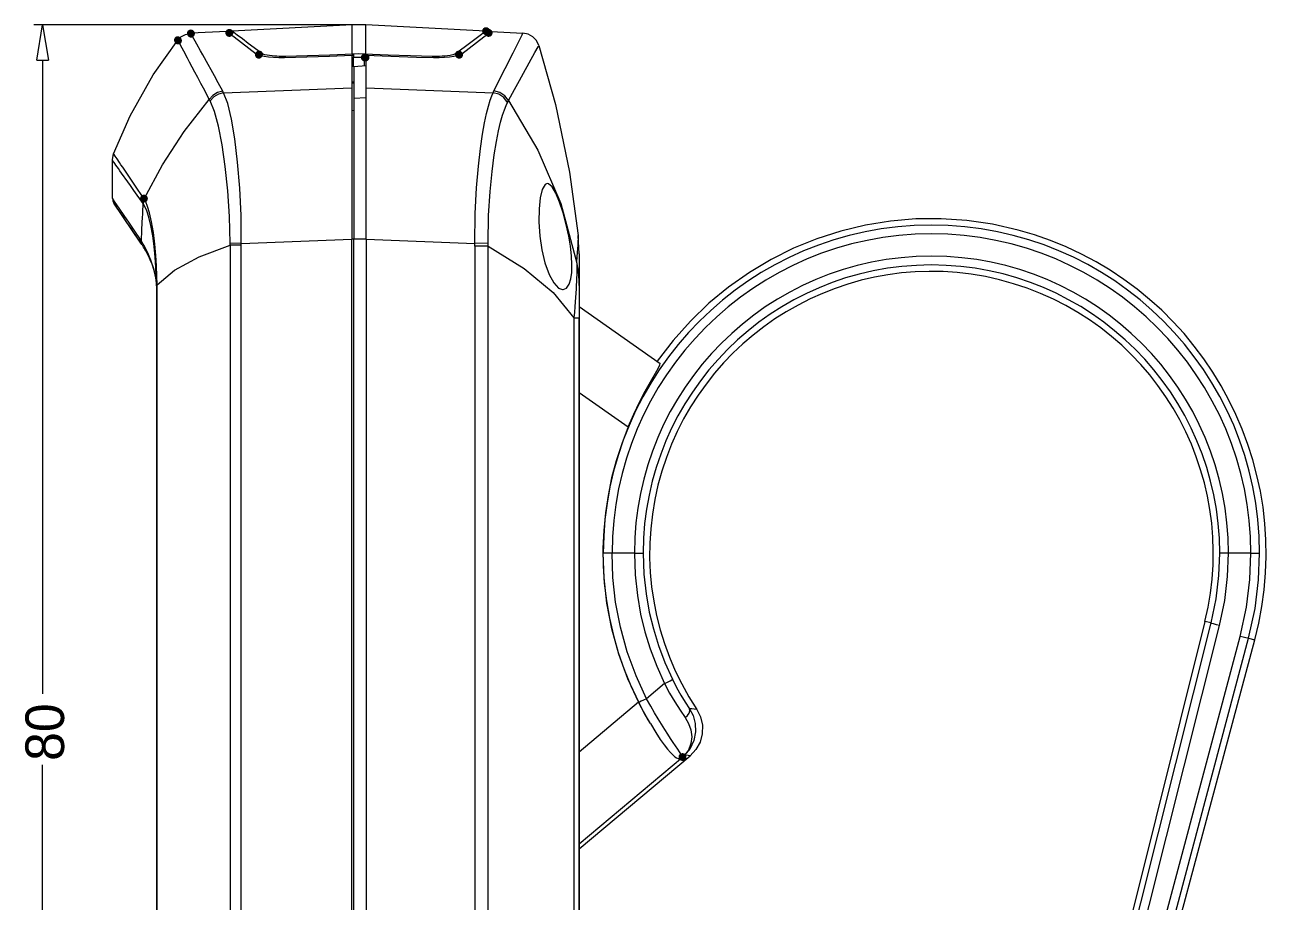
# Model space of a CAD drawing. Header units: millimetres. Extents: x 0 to 260, y 22 to 203.
# Drawn here: x 91.25 to 131.6, y 122 to 150.48 of the extents above; entities that cross this region are included whole.
import ezdxf

# ---------------------------------------------------------------- set-up
doc = ezdxf.new("R2010")
doc.units = ezdxf.units.MM

msp = doc.modelspace()

# ---------------------------------------------------------------- hatches: boundary and pattern name
h = msp.add_hatch(color=7)
h.dxf.hatch_style = 2
h.paths.add_polyline_path([(96.343898, 150.024202), (96.358487, 149.976847), (96.353941, 149.929072), (96.331898, 149.886442), (96.293994, 149.854527), (96.24664, 149.839938), (96.198864, 149.844484), (96.156235, 149.866527), (96.12432, 149.904431), (96.113736, 149.923834), (96.099147, 149.971189), (96.103693, 150.018964), (96.125737, 150.061593), (96.16364, 150.093509), (96.210995, 150.108098), (96.25877, 150.103552), (96.3014, 150.081508), (96.333315, 150.043604)])
h = msp.add_hatch(color=7)
h.dxf.hatch_style = 2
h.paths.add_polyline_path([(96.76493, 150.244831), (96.779885, 150.197591), (96.77571, 150.149782), (96.753997, 150.106983), (96.716342, 150.074775), (96.669102, 150.059819), (96.621293, 150.063995), (96.578494, 150.085707), (96.546286, 150.123363), (96.535703, 150.142413), (96.520747, 150.189653), (96.524922, 150.237462), (96.546635, 150.280261), (96.58429, 150.312469), (96.63153, 150.327425), (96.679339, 150.323249), (96.722138, 150.301537), (96.754346, 150.263881)])
h = msp.add_hatch(color=7)
edge = h.paths.add_edge_path()
edge.add_arc((97.898514, 150.215494), 0.131353, 0, 360)
h = msp.add_hatch(color=7)
edge = h.paths.add_edge_path()
edge.add_arc((106.242132, 150.272785), 0.129912, 0, 360)
h = msp.add_hatch(color=7)
edge = h.paths.add_edge_path()
edge.add_arc((106.325564, 150.2156), 0.131271, 0, 360)
h = msp.add_hatch(color=7)
h.dxf.hatch_style = 2
h.paths.add_polyline_path([(98.762445, 149.586682), (98.797591, 149.621612), (98.842005, 149.639794), (98.889995, 149.640092), (98.935872, 149.621368), (98.970801, 149.586222), (98.988984, 149.541808), (98.989282, 149.493818), (98.970557, 149.447941), (98.959974, 149.432066), (98.924828, 149.397137), (98.880415, 149.378954), (98.832424, 149.378656), (98.786547, 149.397381), (98.751618, 149.432527), (98.733435, 149.47694), (98.733137, 149.524931), (98.751862, 149.570807)])
h = msp.add_hatch(color=7)
edge = h.paths.add_edge_path()
edge.add_arc((102.302028, 149.416558), 0.130352, 0, 360)
h = msp.add_hatch(color=7)
edge = h.paths.add_edge_path()
edge.add_arc((102.322383, 149.415712), 0.13044, 0, 360)
h = msp.add_hatch(color=7)
h.dxf.hatch_style = 2
h.paths.add_polyline_path([(105.253698, 149.447941), (105.234973, 149.493818), (105.235271, 149.541808), (105.253454, 149.586222), (105.288383, 149.621368), (105.33426, 149.640092), (105.38225, 149.639794), (105.426664, 149.621612), (105.46181, 149.586682), (105.472393, 149.570807), (105.491118, 149.524931), (105.49082, 149.47694), (105.472637, 149.432527), (105.437708, 149.397381), (105.391831, 149.378656), (105.34384, 149.378954), (105.299427, 149.397137), (105.264281, 149.432066)])
h = msp.add_hatch(color=7)
edge = h.paths.add_edge_path()
edge.add_arc((95.123317, 144.831223), 0.128991, 0, 360)
h = msp.add_hatch(color=7)
edge = h.paths.add_edge_path()
edge.add_arc((112.62674, 126.681336), 0.129471, 0, 360)

# ---------------------------------------------------------------- linework, layer by layer
at = {"color": 3, "lineweight": 0, "true_color": 0x00ff00}
for points in [[(102.112128, 150.477996), (91.543611, 150.477996)], [(91.638861, 149.333021), (91.829714, 150.478137)], [(91.829714, 150.477996), (92.020566, 149.332879)], [(91.638861, 149.333021), (92.020566, 149.333021)], [(91.829714, 149.333021), (91.829714, 128.733268)], [(91.829714, 105.823702), (91.829714, 126.423455)]]:
    msp.add_lwpolyline(points, dxfattribs=at)
at = {"color": 7, "lineweight": 0}
for points in [[(96.22342, 149.98379), (96.327489, 150.086801), (96.473186, 150.167587), (96.644636, 150.203217)], [(97.818504, 150.264742), (96.645166, 150.203359)], [(96.666967, 150.163601), (96.655678, 150.184062)], [(96.701927, 150.100383), (96.667003, 150.16353)], [(96.791498, 149.941915), (96.701892, 150.100312)], [(97.818504, 150.264742), (98.052043, 150.086942), (98.77171, 149.540842)], [(97.902536, 150.224419), (97.933228, 150.254758), (97.973444, 150.271692), (97.990731, 150.273808)], [(98.514041, 149.875416), (98.321424, 150.021819), (98.15703, 150.147055), (97.990872, 150.273702)], [(101.887338, 150.477996), (97.992671, 150.273738)], [(102.336741, 150.477996), (101.887302, 150.477996)], [(101.887338, 149.526096), (101.887338, 150.47789)], [(102.336741, 149.526096), (102.336741, 150.47789)], [(106.229362, 150.27402), (102.336812, 150.477926)], [(105.452298, 149.540736), (106.172317, 150.086836)], [(106.005418, 150.099889), (105.706968, 149.873053)], [(106.233313, 150.273844), (106.005418, 150.099924)], [(106.172317, 150.086801), (106.405856, 150.264601)], [(106.250881, 150.271621), (106.290745, 150.254688), (106.321789, 150.224349)], [(106.405751, 150.264742), (107.439389, 150.210767)], [(106.500471, 148.328239), (106.862421, 149.057078), (107.118538, 149.565783), (107.303041, 149.933731), (107.41346, 150.152453), (107.442388, 150.210308)], [(107.958784, 149.810329), (107.881465, 149.967243), (107.763301, 150.091184), (107.61385, 150.17471), (107.44267, 150.210379)], [(94.135011, 146.283927), (94.674055, 147.517238), (95.424766, 148.851091), (96.223455, 149.98386)], [(96.245116, 149.943291), (96.234179, 149.964457)], [(96.279406, 149.878521), (96.245186, 149.943432)], [(96.367247, 149.716102), (96.279406, 149.87838)], [(96.415296, 149.626003), (96.367318, 149.715961)], [(96.840604, 149.853897), (96.791568, 149.942091)], [(97.038019, 149.497662), (96.96323, 149.63207), (96.840463, 149.853967)], [(98.939703, 149.55333), (98.5139, 149.875416)], [(105.707074, 149.873194), (105.284446, 149.553224)], [(107.827692, 149.573474), (107.931761, 149.761152)], [(107.931726, 149.761046), (107.957832, 149.808671)], [(107.958784, 149.810329), (108.497123, 147.884162), (108.953617, 145.693059), (109.237604, 143.632484)], [(96.609076, 149.261512), (96.535699, 149.399096), (96.415401, 149.625932)], [(97.686354, 148.318255), (97.536423, 148.595539), (97.413304, 148.820964), (97.307471, 149.01358), (97.211515, 149.186794), (97.037948, 149.497591)], [(98.771745, 149.540736), (98.830306, 149.509339), (98.918501, 149.481469), (99.033859, 149.457481), (99.173206, 149.438431), (99.332662, 149.425378), (99.507992, 149.418675), (99.693906, 149.418675)], [(98.939703, 149.55333), (98.900192, 149.542041), (98.866325, 149.517347)], [(99.656794, 149.450813), (99.591177, 149.450813), (99.521327, 149.452224), (99.447597, 149.455046), (99.369986, 149.459632), (99.289552, 149.466335), (99.208766, 149.476213), (99.129391, 149.488913), (99.05425, 149.505846), (98.988986, 149.527013), (98.939597, 149.553471)], [(99.718283, 149.451519), (99.6569, 149.450813)], [(99.694012, 149.418781), (100.418971, 149.435714), (101.149221, 149.460761), (101.882998, 149.49357)], [(99.718283, 149.451519), (99.710875, 149.429999), (99.709464, 149.419063)], [(101.161427, 149.493534), (100.437527, 149.46884), (99.718213, 149.451554)], [(101.929001, 149.528001), (101.908187, 149.527295), (101.161356, 149.493429)], [(101.882998, 149.493534), (101.882998, 143.511834)], [(101.887338, 149.526096), (101.88769, 149.504576), (101.889101, 149.465065)], [(101.932458, 149.417052), (101.911997, 149.416347), (101.891536, 149.415288)], [(101.929001, 149.528001), (101.929353, 149.506481), (101.930412, 149.46697)], [(102.295219, 149.528001), (102.112128, 149.531881), (101.929036, 149.528001)], [(101.930553, 149.467006), (101.932317, 149.416911)], [(102.291762, 149.417052), (102.112198, 149.42058), (101.932281, 149.417052)], [(101.932458, 149.114404), (101.932458, 149.417087)], [(102.291762, 149.140439), (102.291762, 149.417017)], [(102.293667, 149.467006), (102.291903, 149.416911)], [(102.295219, 149.528001), (102.294866, 149.506481), (102.293808, 149.46697)], [(103.062793, 149.493534), (102.295149, 149.528107)], [(102.336741, 149.526096), (102.336388, 149.504576), (102.334977, 149.465065)], [(102.341045, 143.512011), (102.341045, 149.491594)], [(102.341045, 149.491488), (102.861039, 149.469616)], [(102.861075, 149.46944), (103.420228, 149.44792), (103.976911, 149.430987), (104.530066, 149.41864)], [(104.505936, 149.451519), (103.786623, 149.468805), (103.062723, 149.493499)], [(104.575363, 149.450813), (104.505866, 149.451519)], [(104.505936, 149.451519), (104.513345, 149.429999), (104.514756, 149.419063)], [(104.530243, 149.418781), (104.716862, 149.418781), (104.892546, 149.425836), (105.052001, 149.438889), (105.191348, 149.457586), (105.306354, 149.481575), (105.393843, 149.509445), (105.452404, 149.540842)], [(105.284517, 149.55333), (105.230542, 149.525108), (105.158223, 149.502883), (105.074967, 149.485597), (104.987125, 149.472544), (104.898225, 149.463372), (104.811089, 149.457022), (104.727834, 149.453141), (104.649164, 149.451025), (104.575434, 149.450672)], [(105.284517, 149.55333), (105.324028, 149.542041), (105.357895, 149.517347)], [(107.6458, 149.242216), (107.827833, 149.573474)], [(97.245734, 148.055401), (97.098273, 148.338681), (96.977623, 148.569398), (96.873554, 148.766248), (96.779362, 148.943342), (96.608971, 149.261548)], [(102.341045, 149.140439), (101.940289, 149.114334)], [(101.94036, 149.114404), (101.94036, 143.506649)], [(106.973476, 148.014231), (107.171737, 148.380415), (107.330134, 148.670751), (107.45784, 148.902526)], [(107.457875, 148.902349), (107.645906, 149.242074)], [(101.882998, 148.626936), (101.932387, 148.629053)], [(101.931082, 148.577829), (101.883104, 148.573596)], [(97.686354, 148.318255), (97.515609, 148.275922), (97.363915, 148.185611), (97.245734, 148.055436)], [(97.713236, 148.271583), (97.541786, 148.227486), (97.389738, 148.135058), (97.271911, 148.002766)], [(97.713236, 148.271583), (97.699124, 148.294866), (97.686424, 148.318149)], [(97.713236, 148.271583), (101.883069, 148.426805)], [(98.287029, 143.372805), (98.278209, 144.28403), (98.23764, 145.174088), (98.168848, 146.012994), (98.079595, 146.768291), (97.973762, 147.412463), (97.851348, 147.917994), (97.713412, 148.271477)], [(102.341045, 148.100521), (101.940289, 148.080412)], [(102.341045, 148.426946), (106.471367, 148.272782)], [(105.872598, 143.375239), (105.888825, 144.341497), (105.934334, 145.182872), (105.994306, 145.881372), (106.060628, 146.457106), (106.128714, 146.924183), (106.194684, 147.296717), (106.257831, 147.595519), (106.318156, 147.835761), (106.374248, 148.024497), (106.425753, 148.168078), (106.471261, 148.272853)], [(106.471191, 148.272959), (106.48636, 148.300828), (106.500471, 148.328345)], [(106.943349, 147.955317), (106.825168, 148.111598), (106.661479, 148.221665), (106.471332, 148.272817)], [(106.973476, 148.014231), (106.854942, 148.169454), (106.690901, 148.278462), (106.500401, 148.328204)], [(95.126669, 144.826461), (95.722863, 145.931361), (96.433358, 147.014741), (97.245805, 148.055436)], [(97.271769, 148.002837), (97.258011, 148.029295), (97.245664, 148.055401)], [(97.924585, 143.377109), (97.906593, 144.244589), (97.852971, 145.085611), (97.768657, 145.87407), (97.664235, 146.5828), (97.546054, 147.184992), (97.414468, 147.660536), (97.271593, 148.002731)], [(101.94036, 147.690381), (101.882857, 147.685442)], [(106.306161, 143.380213), (106.325211, 144.278032), (106.374248, 145.061905), (106.438453, 145.713132), (106.508656, 146.249355), (106.58027, 146.685741), (106.65012, 147.034991), (106.716442, 147.315802), (106.780295, 147.54158), (106.839914, 147.720085), (106.894595, 147.855905), (106.943278, 147.955388)], [(106.943349, 147.955317), (106.958871, 147.984951), (106.973335, 148.014231)], [(106.973476, 148.014231), (107.929504, 146.401684), (108.66822, 144.667781), (109.18504, 142.780068)], [(94.097263, 146.079633), (94.097616, 146.105386), (94.135011, 146.283892)], [(94.097263, 144.838032), (94.097263, 146.078751)], [(94.152226, 146.005056), (94.102837, 146.072084)], [(94.151697, 146.260502), (94.135116, 146.283786)], [(94.189585, 146.206739), (94.151838, 146.260361)], [(94.249028, 146.119921), (94.216926, 146.167546), (94.189762, 146.206704)], [(94.328439, 146.000893), (94.249064, 146.119779)], [(94.292102, 145.806089), (94.212022, 145.921095), (94.179566, 145.967309), (94.152402, 146.005056)], [(94.396666, 145.658276), (94.340927, 145.736592), (94.292244, 145.806089)], [(94.432296, 145.847788), (94.37691, 145.928927), (94.32858, 146.000893)], [(94.596973, 145.379581), (94.396595, 145.658276)], [(94.631087, 145.559427), (94.432473, 145.847647)], [(94.798691, 145.095207), (94.688625, 145.251487), (94.596903, 145.379546)], [(94.831429, 145.265387), (94.721715, 145.426959), (94.631051, 145.559251)], [(95.120107, 144.835951), (94.831535, 145.265281)], [(108.231799, 145.317069), (108.160538, 145.283555), (108.070227, 145.125158), (108.005668, 144.856694), (107.968627, 144.500741), (107.962629, 144.072822), (107.992968, 143.607861)], [(108.931675, 143.607931), (108.849125, 143.992812), (108.748583, 144.365698), (108.633577, 144.713537), (108.511164, 145.005989), (108.388044, 145.212717), (108.269158, 145.311848), (108.231764, 145.317139)], [(94.168066, 144.737596), (94.097157, 144.84096)], [(94.097263, 144.84096), (94.109875, 144.757131), (94.146299, 144.680446)], [(95.096506, 144.670251), (94.798762, 145.095348)], [(95.024363, 143.382824), (94.146299, 144.680693)], [(94.338422, 144.488323), (94.168031, 144.737737)], [(94.254355, 144.522084), (94.184858, 144.624037)], [(94.432826, 144.259582), (94.25432, 144.522049)], [(94.478475, 144.283007), (94.338422, 144.488323)], [(95.077386, 144.436147), (95.072094, 144.330667)], [(95.084124, 144.566887), (95.079891, 144.484337), (95.077421, 144.436006)], [(95.089804, 144.679705), (95.084159, 144.566816)], [(95.120107, 144.835951), (95.105291, 144.784445), (95.09506, 144.732587), (95.089768, 144.67967)], [(95.151998, 144.575495), (95.096612, 144.670392)], [(95.126669, 144.826461), (95.111852, 144.774955), (95.101622, 144.723097), (95.096683, 144.67018)], [(95.181773, 144.72345), (95.126739, 144.826461)], [(95.528553, 142.026287), (95.52432, 142.30604), (95.512678, 142.603079), (95.491512, 142.923401), (95.457292, 143.269123), (95.408962, 143.625429), (95.346873, 143.957746), (95.279139, 144.230796), (95.21317, 144.432584), (95.152139, 144.575459)], [(95.242592, 144.574966), (95.181914, 144.723485)], [(95.551096, 142.027522), (95.546862, 142.325619), (95.535574, 142.641355), (95.51476, 142.981786), (95.481951, 143.34938), (95.434679, 143.728264), (95.374001, 144.080689), (95.307679, 144.366086), (95.242415, 144.57493)], [(94.570797, 144.056135), (94.432861, 144.259688)], [(94.652112, 144.027384), (94.478546, 144.283148)], [(94.737202, 143.810002), (94.570691, 144.056241)], [(95.058618, 144.065801), (95.045212, 143.799101)], [(95.06585, 144.208923), (95.058442, 144.065696)], [(95.072059, 144.330738), (95.065709, 144.209029)], [(131.224373, 130.487984), (131.355563, 131.032334), (131.45795, 131.576791), (131.532017, 132.120519), (131.578248, 132.662681), (131.597126, 133.20244), (131.589134, 133.73896), (131.554756, 134.271404), (131.494474, 134.798934), (131.408772, 135.320715), (131.298133, 135.835908), (131.16304, 136.343678), (131.003977, 136.843187), (130.821427, 137.333599), (130.615872, 137.814077), (130.387797, 138.283783), (130.137685, 138.741882), (129.866018, 139.187536), (129.573281, 139.619908), (129.259955, 140.038162), (128.926525, 140.441461), (128.573474, 140.828968), (128.201285, 141.199846), (127.81044, 141.553258), (127.401425, 141.888368), (126.974721, 142.204338), (126.530812, 142.500332), (126.070181, 142.775513), (125.593311, 143.029044), (125.100686, 143.260088), (124.592789, 143.467808), (124.070103, 143.651369), (123.533112, 143.809932), (122.702327, 143.9982), (121.868672, 144.119996), (121.03556, 144.176564), (120.206406, 144.169148), (119.384623, 144.098992), (118.573625, 143.967342), (117.776826, 143.775441), (116.997639, 143.524534), (116.239478, 143.215866), (115.505757, 142.850679), (114.799889, 142.43022), (114.125289, 141.955732), (113.48537, 141.428459), (112.883546, 140.849647), (112.32323, 140.220538), (111.807837, 139.542379)], [(94.827972, 143.767634), (94.651936, 144.027278)], [(94.902373, 143.564363), (94.737273, 143.809896)], [(95.009547, 143.498746), (94.827866, 143.767563)], [(95.045177, 143.799137), (95.028597, 143.469995)], [(109.237427, 143.632414), (109.234252, 143.565033)], [(109.268084, 143.0395), (109.237392, 143.63252)], [(131.384922, 133.310912), (131.370616, 133.85984), (131.329005, 134.401541), (131.26076, 134.935346), (131.166551, 135.460585), (131.047049, 135.976588), (130.902925, 136.482685), (130.734849, 136.978207), (130.543492, 137.462484), (130.329524, 137.934845), (130.093617, 138.394622), (129.83644, 138.841144), (129.558664, 139.273742), (129.260961, 139.691746), (128.944, 140.094485), (128.608453, 140.481291), (128.254989, 140.851493), (127.88428, 141.204422), (127.496996, 141.539408), (127.093808, 141.85578), (126.675387, 142.15287), (126.242402, 142.430008), (125.795525, 142.686523), (125.335427, 142.921746), (124.862777, 143.135007), (124.378247, 143.325637), (123.882508, 143.492965), (123.376229, 143.636321), (122.860081, 143.755037), (122.334736, 143.848442), (121.800864, 143.915866), (121.259134, 143.956639), (120.710219, 143.970093), (120.161875, 143.955846), (119.620733, 143.914346), (119.087463, 143.846261), (118.562731, 143.752259), (118.047206, 143.633007), (117.541558, 143.489176), (117.046453, 143.321431), (116.562561, 143.130443), (116.09055, 142.916879), (115.631089, 142.681407), (115.184845, 142.424696), (114.752487, 142.147413), (114.334683, 141.850228), (113.932102, 141.533808), (113.545413, 141.198822), (113.175283, 140.845937), (112.822381, 140.475822), (112.487375, 140.089146), (112.170933, 139.686576), (111.873725, 139.268781), (111.596418, 138.836429), (111.339681, 138.390188), (111.104182, 137.930727), (110.890589, 137.458713), (110.699571, 136.974816), (110.531797, 136.479703), (110.387934, 135.974042), (110.268651, 135.458501), (110.174616, 134.93375), (110.106498, 134.400456), (110.064965, 133.859287), (110.050686, 133.310912)], [(131.098643, 133.303327), (131.085136, 133.837508), (131.045049, 134.364677), (130.979036, 134.884184), (130.887748, 135.395375), (130.771837, 135.897598), (130.631955, 136.390202), (130.468755, 136.872533), (130.282888, 137.343939), (130.075008, 137.803769), (129.845765, 138.251369), (129.595812, 138.686087), (129.325802, 139.107271), (129.036386, 139.514268), (128.728217, 139.906427), (128.401947, 140.283095), (128.058228, 140.643619), (127.697711, 140.987347), (127.32105, 141.313627), (126.928896, 141.621806), (126.521902, 141.911233), (126.10072, 142.181254), (125.666001, 142.431217), (125.218399, 142.660471), (124.758565, 142.868362), (124.287151, 143.054239), (123.804809, 143.217448), (123.312192, 143.357339), (122.809953, 143.473257), (122.298741, 143.564551), (121.779212, 143.630569), (121.252015, 143.670658), (120.717804, 143.684166), (120.183624, 143.670658), (119.656454, 143.630569), (119.136948, 143.564551), (118.625757, 143.473257), (118.123533, 143.357339), (117.63093, 143.217448), (117.148598, 143.054239), (116.677192, 142.868362), (116.217363, 142.660471), (115.769763, 142.431217), (115.335045, 142.181254), (114.91386, 141.911233), (114.506863, 141.621806), (114.114704, 141.313627), (113.738037, 140.987347), (113.377513, 140.643619), (113.033784, 140.283095), (112.707504, 139.906427), (112.399325, 139.514268), (112.109899, 139.107271), (111.839877, 138.686087), (111.589914, 138.251369), (111.36066, 137.803769), (111.152769, 137.343939), (110.966893, 136.872533), (110.803683, 136.390202), (110.663793, 135.897598), (110.547874, 135.395375), (110.45658, 134.884184), (110.390562, 134.364677), (110.350473, 133.837508), (110.336965, 133.303327)], [(95.053115, 143.339926), (94.902479, 143.564292)], [(94.980266, 143.542138), (94.983441, 143.486046), (94.998611, 143.432071), (95.024363, 143.382682)], [(95.028667, 143.46996), (95.009617, 143.498888)], [(95.042249, 143.448969), (95.028491, 143.470136)], [(95.028667, 143.46996), (95.031842, 143.414574), (95.046306, 143.361304), (95.071353, 143.312621)], [(95.127022, 143.303061), (95.099858, 143.352449), (95.076927, 143.391608), (95.05823, 143.423358), (95.042355, 143.449111)], [(95.071389, 143.312515), (95.053044, 143.340032)], [(95.508374, 142.254358), (95.491441, 142.348902), (95.467805, 142.450503), (95.436761, 142.559511), (95.397955, 142.674516), (95.352447, 142.789522), (95.304822, 142.896414), (95.258961, 142.9899), (95.218038, 143.068216), (95.183113, 143.130658), (95.154538, 143.180047), (95.130902, 143.218853), (95.111499, 143.249897), (95.095624, 143.274944), (95.082219, 143.295405), (95.071283, 143.312691)], [(95.159901, 143.241395), (95.127092, 143.303131)], [(95.508374, 142.256087), (95.491088, 142.353453), (95.467099, 142.459992), (95.434997, 142.576762), (95.393722, 142.703762), (95.345744, 142.833231), (95.294591, 142.957409), (95.244497, 143.068887), (95.199341, 143.164137), (95.15983, 143.241395)], [(95.551096, 142.027522), (96.112718, 142.505183), (96.916699, 142.940511), (97.924937, 143.316925)], [(98.287029, 143.372805), (97.924726, 143.377038)], [(97.925114, 143.316995), (97.924761, 143.346981), (97.924761, 143.376967)], [(98.286676, 143.316819), (97.925079, 143.316819)], [(97.925114, 143.316819), (97.925114, 111.839869)], [(98.286676, 143.316819), (98.286676, 143.344688), (98.287029, 143.372911)], [(98.286676, 111.839869), (98.286676, 143.316819)], [(98.287029, 143.372805), (101.882892, 143.512152)], [(101.882998, 111.644853), (101.882998, 143.511976)], [(102.341045, 143.506825), (101.883139, 143.506825)], [(101.94036, 111.650039), (101.94036, 143.506931)], [(102.341045, 143.512011), (105.872703, 143.375133)], [(102.341045, 143.512011), (102.341045, 111.644889)], [(106.306161, 143.380213), (105.872598, 143.375274)], [(105.873127, 143.279283), (105.873127, 143.327261), (105.872774, 143.375239)], [(105.873127, 143.279283), (105.873127, 111.877475)], [(106.305668, 143.279283), (105.873162, 143.279283)], [(106.305668, 143.279283), (106.30602, 143.329731), (106.30602, 143.380178)], [(106.305668, 143.279283), (107.483945, 142.557853), (108.423393, 141.777508), (109.099668, 140.951303)], [(106.305668, 111.877404), (106.305668, 143.279213)], [(107.992898, 143.607931), (108.057103, 143.163784), (108.157292, 142.739745), (108.290289, 142.368976), (108.442337, 142.091692), (108.601087, 141.923417), (108.731262, 141.87297)], [(108.731332, 141.872829), (108.745091, 141.872829), (108.861154, 141.922923), (108.944763, 142.047454), (108.998032, 142.219609), (109.026254, 142.427748), (109.033663, 142.676809), (109.019552, 142.965382), (108.984627, 143.280765), (108.93171, 143.60779)], [(109.225891, 143.409), (109.2206, 143.315514), (109.21425, 143.208269), (109.206136, 143.082327)], [(109.234146, 143.564892), (109.226033, 143.408964)], [(109.196434, 142.938923), (109.184793, 142.779821)], [(109.206242, 143.082222), (109.196364, 142.938994)], [(109.268084, 143.0395), (109.268084, 112.11747)], [(130.37379, 133.303327), (130.361227, 133.800232), (130.32394, 134.290613), (130.262536, 134.773865), (130.177623, 135.249381), (130.069807, 135.716554), (129.939694, 136.174778), (129.78789, 136.623445), (129.615004, 137.061949), (129.421641, 137.489683), (129.208407, 137.90604), (128.97591, 138.310414), (128.724756, 138.702198), (128.455552, 139.080785), (128.168904, 139.445568), (127.865419, 139.795941), (127.545703, 140.131297), (127.210364, 140.451029), (126.860007, 140.754531), (126.49524, 141.041195), (126.116669, 141.310415), (125.7249, 141.561584), (125.32054, 141.794096), (124.904197, 142.007343), (124.476476, 142.200719), (124.037984, 142.373618), (123.589327, 142.525432), (123.131113, 142.655554), (122.663948, 142.763378), (122.188439, 142.848298), (121.705191, 142.909706), (121.214813, 142.946996), (120.71791, 142.959561), (120.221006, 142.946996), (119.730624, 142.909706), (119.247372, 142.848298), (118.771856, 142.763378), (118.304683, 142.655554), (117.846459, 142.525432), (117.397792, 142.373618), (116.959288, 142.200719), (116.531554, 142.007343), (116.115197, 141.794096), (115.710823, 141.561584), (115.319039, 141.310415), (114.940452, 141.041195), (114.575669, 140.754531), (114.225296, 140.451029), (113.88994, 140.131297), (113.570208, 139.795941), (113.266706, 139.445568), (112.980042, 139.080785), (112.710822, 138.702198), (112.459653, 138.310414), (112.227141, 137.90604), (112.013894, 137.489683), (111.820518, 137.061949), (111.64762, 136.623445), (111.495806, 136.174778), (111.365683, 135.716554), (111.257859, 135.249381), (111.172939, 134.773865), (111.111531, 134.290613), (111.074241, 133.800232), (111.061676, 133.303327)], [(109.184899, 142.779926), (109.189838, 142.703726), (109.192307, 142.624351), (109.19266, 142.540743), (109.191601, 142.450785), (109.189132, 142.354124), (109.185251, 142.250054), (109.180665, 142.138929), (109.174668, 142.018985), (109.16726, 141.89269)], [(109.184722, 142.780103), (109.230936, 142.469306), (109.258806, 142.156392), (109.267978, 141.842419)], [(130.087829, 133.310559), (130.075274, 133.792728), (130.038732, 134.268547), (129.978791, 134.737428), (129.89604, 135.198785), (129.791069, 135.652027), (129.664467, 136.096568), (129.516823, 136.531818), (129.348726, 136.95719), (129.160766, 137.372096), (128.953532, 137.775947), (128.727613, 138.168155), (128.483598, 138.548131), (128.222077, 138.915289), (127.943638, 139.269038), (127.648872, 139.608792), (127.338367, 139.933962), (127.012712, 140.24396), (126.672498, 140.538197), (126.318312, 140.816086), (125.950744, 141.077038), (125.570384, 141.320465), (125.177821, 141.545779), (124.773644, 141.752391), (124.358442, 141.939713), (123.932804, 142.107158), (123.49732, 142.254137), (123.05258, 142.380061), (122.599171, 142.484343), (122.137683, 142.566394), (121.668707, 142.625627), (121.19283, 142.661452), (120.710642, 142.673282), (120.228993, 142.660753), (119.753671, 142.624286), (119.285263, 142.564467), (118.824356, 142.481883), (118.371538, 142.377122), (117.927395, 142.250771), (117.492515, 142.103416), (117.067484, 141.935645), (116.65289, 141.748045), (116.24932, 141.541203), (115.85736, 141.315705), (115.477598, 141.072139), (115.11062, 140.811092), (114.757015, 140.533151), (114.417368, 140.238903), (114.092267, 139.928935), (113.782299, 139.603834), (113.488051, 139.264187), (113.21011, 138.910582), (112.949063, 138.543604), (112.705497, 138.163842), (112.479999, 137.771882), (112.273157, 137.368312), (112.085557, 136.953718), (111.917786, 136.528687), (111.770431, 136.093807), (111.64408, 135.649664), (111.539319, 135.196846), (111.456735, 134.735939), (111.396916, 134.267531), (111.360449, 133.792209), (111.34792, 133.310559)], [(129.605511, 131.087248), (129.707974, 131.547492), (129.786185, 132.007407), (129.840561, 132.466294), (129.871523, 132.923456), (129.879488, 133.378195), (129.864877, 133.829813), (129.828109, 134.277613), (129.769602, 134.720898), (129.689776, 135.158968), (129.589051, 135.591128), (129.467844, 136.016678), (129.326576, 136.434922), (129.165665, 136.845161), (128.985531, 137.246698), (128.786593, 137.638835), (128.56927, 138.020875), (128.333981, 138.392119), (128.081146, 138.751871), (127.811183, 139.099432), (127.524511, 139.434105), (127.221551, 139.755191), (126.90272, 140.061994), (126.568438, 140.353816), (126.219125, 140.629959), (125.8552, 140.889724), (125.47708, 141.132416), (125.085187, 141.357335), (124.679939, 141.563784), (124.261754, 141.751066), (123.831053, 141.918482), (123.388255, 142.065336), (122.933777, 142.190929), (122.473534, 142.293392), (122.013623, 142.371603), (121.55474, 142.425979), (121.097584, 142.45694), (120.642853, 142.464906), (120.191243, 142.450295), (119.743452, 142.413527), (119.300177, 142.35502), (118.862117, 142.275194), (118.429969, 142.174468), (118.00443, 142.053262), (117.586197, 141.911994), (117.175968, 141.751083), (116.774442, 141.570949), (116.382314, 141.372011), (116.000283, 141.154688), (115.629046, 140.919399), (115.269301, 140.666564), (114.921745, 140.3966), (114.587076, 140.109929), (114.265991, 139.806968), (113.959187, 139.488138), (113.667363, 139.153856), (113.391216, 138.804543), (113.131442, 138.440617), (112.888741, 138.062498), (112.663808, 137.670605), (112.457343, 137.265356), (112.270041, 136.847172), (112.102601, 136.416471), (111.955721, 135.973672), (111.830097, 135.519195), (111.725919, 135.049127), (111.646902, 134.576575), (111.592882, 134.102489), (111.563695, 133.627816), (111.559175, 133.153505), (111.57916, 132.680503), (111.623485, 132.209761), (111.691984, 131.742224), (111.784495, 131.278842), (111.900852, 130.820564), (112.040892, 130.368337), (112.204449, 129.923109), (112.39136, 129.485829), (112.601461, 129.057445), (112.834586, 128.638906), (113.090572, 128.231159)], [(95.519734, 142.16567), (95.508445, 142.255981)], [(95.526296, 142.081603), (95.519593, 142.165917)], [(95.528553, 142.000464), (95.526437, 142.081603)], [(95.528553, 142.000464), (95.528553, 142.026217)], [(95.551096, 142.027522), (95.538396, 142.027169)], [(95.551272, 142.000464), (95.551272, 142.027628)], [(95.528553, 142.000464), (95.528553, 113.156294)], [(95.551272, 142.000464), (95.528694, 142.000464)], [(95.551272, 113.1564), (95.551272, 142.00057)], [(109.16733, 141.89262), (109.159216, 141.759975), (109.149691, 141.620275), (109.139108, 141.472461), (109.127819, 141.313359), (109.114766, 141.14085), (109.099597, 140.951409)], [(109.268084, 141.320414), (111.906156, 139.47327)], [(109.099809, 140.95162), (109.099809, 114.20542)], [(109.099809, 140.95162), (109.268084, 140.95162)], [(109.268084, 114.205244), (109.268084, 140.951444)], [(110.861616, 137.409167), (111.044002, 137.82615), (111.233091, 138.21985), (111.415477, 138.57157), (111.584105, 138.878486), (111.831755, 139.310992)], [(111.831579, 139.311062), (111.893668, 139.428185), (111.906015, 139.47334)], [(109.268084, 138.524862), (110.861581, 137.409026)], [(110.861616, 137.409167), (110.651599, 136.863559), (110.47263, 136.310254), (110.324661, 135.750517), (110.207643, 135.185614), (110.121528, 134.616811), (110.066266, 134.045372), (110.04181, 133.472564), (110.048111, 132.899653), (110.085119, 132.327903), (110.152788, 131.75858), (110.251067, 131.19295), (110.379909, 130.632278), (110.539265, 130.077831), (110.729086, 129.530872), (110.949324, 128.992669), (111.19993, 128.464486)], [(110.33693, 133.303327), (110.229685, 133.304033), (110.138316, 133.305797), (110.075521, 133.308266), (110.050827, 133.310736)], [(111.203387, 128.461594), (110.853784, 129.223946), (110.56239, 130.021224), (110.332732, 130.848841), (110.171159, 131.685982), (110.079084, 132.507249), (110.050862, 133.310877)], [(111.061782, 133.303327), (110.336824, 133.303327)], [(111.458304, 128.576317), (111.117874, 129.31962), (110.833535, 130.096789), (110.610227, 130.903592), (110.453241, 131.719567), (110.363988, 132.52002), (110.336824, 133.303186)], [(111.061782, 133.303327), (111.169027, 133.30368), (111.260396, 133.305444), (111.323191, 133.307914), (111.347885, 133.310736)], [(111.061782, 133.303327), (111.087888, 132.597772), (111.160207, 131.931375), (111.267452, 131.323539), (111.404682, 130.755566), (111.575779, 130.197472), (111.788504, 129.630911), (112.041799, 129.067525)], [(111.347885, 133.310559), (111.373638, 132.626876), (111.443841, 131.981646), (111.548263, 131.392859), (111.68126, 130.843232), (111.847418, 130.302423), (112.053441, 129.753501), (112.298974, 129.207401)], [(129.805324, 131.037471), (129.967602, 131.825577), (130.058619, 132.582991), (130.087899, 133.310418)], [(130.083031, 130.953263), (130.250953, 131.76818), (130.344439, 132.551346), (130.37372, 133.303469)], [(130.37379, 133.303327), (130.266546, 133.30368), (130.175176, 133.305444), (130.112382, 133.307914), (130.087687, 133.310736)], [(131.098643, 133.303327), (130.373684, 133.303327)], [(130.74964, 130.600309), (130.954956, 131.547164), (131.066787, 132.454862), (131.098537, 133.303292)], [(131.025935, 130.541042), (131.236544, 131.511534), (131.351549, 132.441456), (131.385063, 133.311053)], [(131.098643, 133.303327), (131.20624, 133.304033), (131.297609, 133.305797), (131.360051, 133.308266), (131.385098, 133.310736)], [(129.605511, 131.087248), (125.614536, 115.080662)], [(125.797134, 115.082214), (129.805395, 131.037647)], [(126.074805, 114.998147), (130.083066, 130.953228)], [(129.805324, 131.037471), (129.605652, 131.087213)], [(130.083031, 130.953263), (129.978256, 130.98078), (129.889003, 131.00618), (129.828325, 131.026288), (129.805395, 131.037577)], [(126.423279, 114.338594), (130.749746, 130.600238)], [(126.699574, 114.279504), (131.026041, 130.541148)], [(126.881326, 114.279504), (131.224373, 130.487879)], [(131.026288, 130.541219), (131.001594, 130.542277), (130.940563, 130.553919), (130.852721, 130.574027), (130.74971, 130.600132)], [(131.025935, 130.541042), (131.224196, 130.488126)], [(112.041905, 129.067242), (112.139624, 129.115926), (112.222527, 129.15967), (112.278619, 129.191773), (112.29908, 129.207295)], [(112.29908, 129.20726), (112.434899, 128.941618), (112.575305, 128.690793), (112.715358, 128.460077), (112.85153, 128.252643)], [(112.041728, 129.067419), (111.458234, 128.576352)], [(112.041728, 129.067419), (112.209651, 128.760502), (112.381101, 128.470872), (112.551139, 128.203113), (112.715181, 127.961813)], [(111.19993, 128.464522), (109.268119, 126.843508)], [(111.582165, 127.767397), (111.39237, 128.10042), (111.200106, 128.464486)], [(111.458304, 128.576317), (111.36376, 128.52975), (111.282974, 128.492003), (111.226882, 128.468014), (111.203246, 128.461664)], [(111.582165, 127.767397), (111.494676, 127.919092), (111.404012, 128.081722), (111.307351, 128.260581), (111.203281, 128.461664)], [(112.327866, 127.151059), (112.241436, 127.280176), (112.14795, 127.423051), (112.048114, 127.577568), (111.942633, 127.744784), (111.832214, 127.924701), (111.716502, 128.119082), (111.59303, 128.332865), (111.458269, 128.576282)], [(112.715252, 127.961884), (112.823907, 127.773501), (112.896579, 127.563245), (112.925154, 127.341348), (112.901871, 127.116981), (112.821791, 126.909548), (112.696202, 126.746917)], [(112.851494, 128.252643), (112.970028, 128.027924), (113.040583, 127.773924), (113.053636, 127.501579), (112.999661, 127.222179), (112.874778, 126.958654), (112.696272, 126.746988)], [(112.715252, 127.961884), (112.793216, 128.031734), (112.845779, 128.110403), (112.866241, 128.187662), (112.851424, 128.252573)], [(113.090607, 128.231089), (113.011232, 128.238144), (112.931504, 128.2452), (112.851424, 128.252608)], [(113.090607, 128.231089), (113.215491, 127.982733), (113.276521, 127.712153), (113.270524, 127.434516), (113.197852, 127.166405), (113.062738, 126.924047), (112.873296, 126.720847)], [(111.582165, 127.767397), (111.756437, 127.483059), (111.906368, 127.255517), (112.034426, 127.075953), (112.143081, 126.935547), (112.233745, 126.828303), (112.309945, 126.748928), (112.374856, 126.692484), (112.431301, 126.655089), (112.481748, 126.636392), (112.528315, 126.635334)], [(112.627586, 126.689238), (112.621589, 126.705113), (112.60395, 126.736863), (112.573259, 126.785899), (112.529514, 126.852574), (112.47307, 126.936535), (112.327725, 127.151024)], [(109.268084, 123.695813), (112.873472, 126.720882)], [(112.52835, 126.635157), (112.580561, 126.657029), (112.627481, 126.689132)], [(112.696131, 126.746952), (112.627692, 126.689097)], [(112.873402, 126.720953), (112.814488, 126.729419), (112.696307, 126.747058)], [(109.268084, 123.856009), (112.625823, 126.673292)], [(112.52835, 126.635157), (112.549869, 126.639743), (112.570331, 126.646093), (112.590086, 126.653854), (112.608431, 126.663027), (112.625717, 126.673257)]]:
    msp.add_lwpolyline(points, dxfattribs=at)

# ---------------------------------------------------------------- texts
at = {"color": 7, "insert": (92.545256, 126.556272), "char_height": 1.256689, "attachment_point": 7, "rotation": 90}
msp.add_mtext('{\\fAdobeSongStd-Light|b0|i0|c0;80}', dxfattribs=at)

doc.saveas('drawing.dxf')
